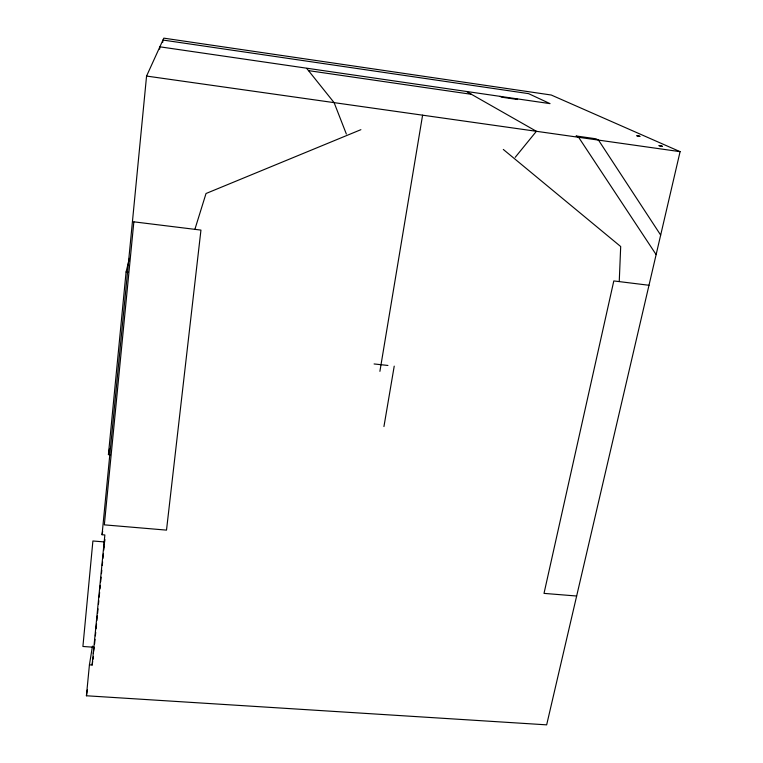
<?xml version="1.0" encoding="UTF-8"?>
<svg xmlns="http://www.w3.org/2000/svg" width="763" height="763" viewBox="0 0 763 763"><rect width="100%" height="100%" fill="white"/><g stroke="black" fill="none" stroke-linecap="round" stroke-linejoin="round"><path stroke-width="1.14" d="M619.26 281.223L620.691 246.535L503.303 149.443M110.463 454.786L108.422 454.595L126.086 271.952L129.424 258.361M89.424 664.84L92.132 665.021L104.855 534.958L102.051 534.72L146.563 76.062L163.826 38.15L551.248 95.022L680.091 151.665L546.661 724.85L86.419 695.77L89.424 664.84L92.466 646.137M94.583 643.934L95.022 639.365M95.375 635.846L95.718 632.327M96.062 628.807L96.52 624.105M96.863 620.586L97.33 615.894M97.559 613.547L98.017 608.855M98.475 604.153L98.818 600.634M99.161 597.114L99.629 592.422M99.972 588.902L100.315 585.374M100.659 581.854L101.117 577.162M101.46 573.642L101.813 570.123M102.271 565.421L102.614 561.902M102.957 558.382L103.415 553.69M103.758 550.171L104.111 546.642M159.648 49.185L159.877 46.82L550.037 103.634L528.568 93.63L162.958 40.048L162.729 42.356M92.132 665.021L92.685 661.511M93.057 659.175L93.429 656.838M86.419 695.77L87.354 689.914M93.267 653.424L94.25 647.272L82.909 646.48L92.895 540.986L104.569 541.949M379.907 371.343L422.597 115.175M103.644 547.348L104.97 539.603M383.942 426.555L394.223 366.135M102.051 534.72L102.671 531.22M108.422 454.595L109.538 448.816M195.004 228.957L206.029 193.506L360.889 129.681M515.206 157.321L536.399 131.303L466.908 91.732M576.647 596.017L544.009 593.385L613.805 280.937L648.989 285.267M374.089 363.951L387.928 365.458M126.086 271.952L128.213 272.2M146.563 76.062L680.091 151.665M308.49 70.625L471.439 94.307M515.912 98.665L517.572 99.505L501.653 97.187L500.07 96.357M306.716 68.403L334.108 102.633L346.354 134.04M656.123 254.604L578.631 137.292L576.122 135.976L595.865 138.78L598.507 140.106L660.672 235.08M133.849 221.833L104.331 524.849L166.506 530.123L200.946 230.092L133.849 221.833M662.217 146.219L659.07 145.695L662.217 146.219M639.89 136.291L636.905 135.785L639.89 136.291"/></g></svg>
